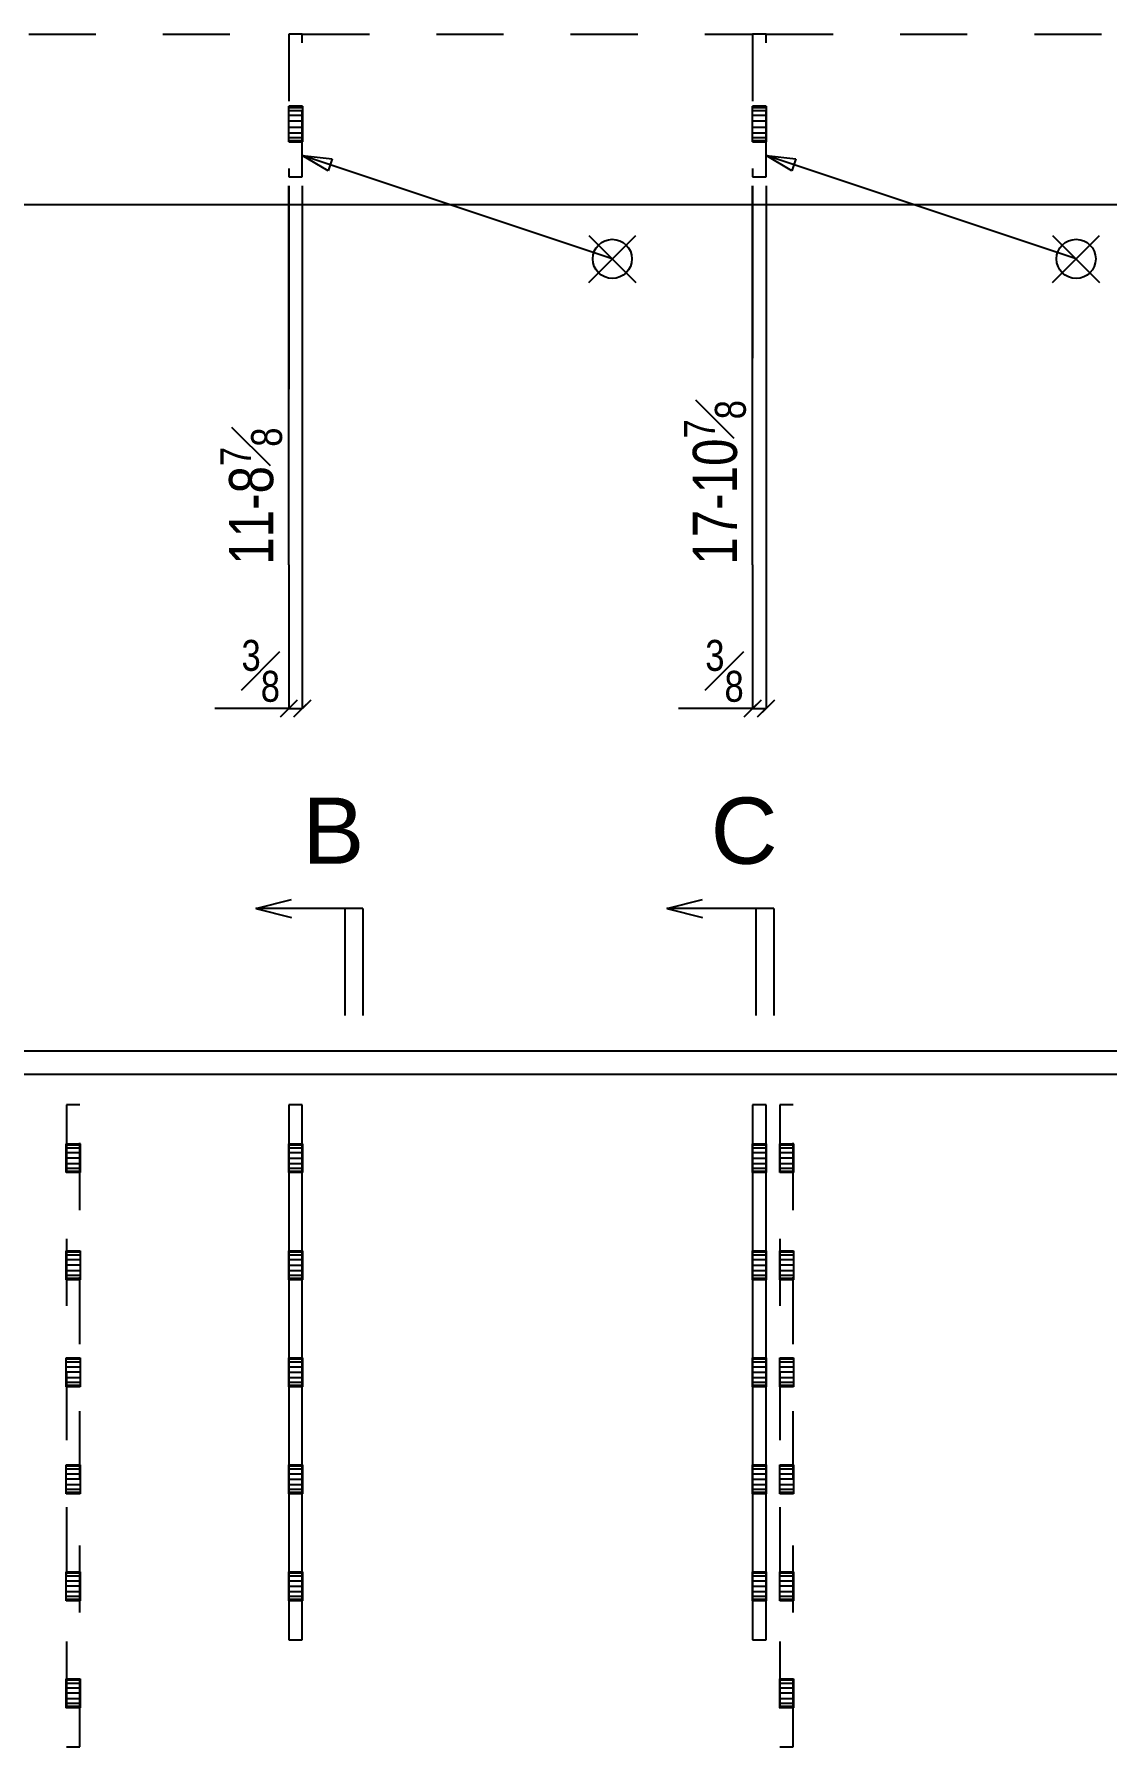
# Model space of a CAD drawing. Extents: x -19 to 172, y -89 to 62.
# Drawn here: x 63.31 to 93.38, y -22.5 to 25.51 of the extents above; entities that cross this region are included whole.
import ezdxf

# ---------------------------------------------------------------- set-up
doc = ezdxf.new("R2010")
doc.units = 0
doc.header["$LTSCALE"] = 94.041302
doc.header["$MEASUREMENT"] = 0
doc.linetypes.add('SDS2_5', pattern=[0.04, 0.02, -0.02])
for name, color, linetype in [('OUTLINE', 7, 'CONTINUOUS'), ('SYSTEM_ANNOTATION', 7, 'CONTINUOUS'), ('USER_ANNOTATION', 7, 'CONTINUOUS')]:
    doc.layers.add(name, color=color, linetype=linetype)
doc.styles.add('ARIAL', font='arial.ttf', dxfattribs={"width": 0.8, "height": 0.2})

msp = doc.modelspace()

# ---------------------------------------------------------------- linework, layer by layer
at = {"layer": 'OUTLINE', "color": 1, "linetype": 'SDS2_5'}
for p, q in [((36.825, 25.509), (70.45, 25.509)), ((70.825, 25.509), (70.45, 25.509)), ((70.45, 25.509), (70.45, 21.509)), ((70.825, 25.509), (83.45, 25.509)), ((70.825, 21.509), (70.825, 25.509)), ((83.825, 25.509), (83.45, 25.509)), ((83.45, 25.509), (83.45, 21.509)), ((83.825, 25.509), (105.5, 25.509)), ((83.825, 21.509), (83.825, 25.509)), ((70.445, 23.458), (70.445, 23.489)), ((70.445, 23.37), (70.445, 23.458)), ((70.445, 23.458), (70.45, 23.458)), ((70.445, 23.238), (70.445, 23.37)), ((70.445, 23.37), (70.45, 23.37)), ((70.445, 23.082), (70.445, 23.238)), ((70.445, 23.238), (70.45, 23.238)), ((70.445, 22.895), (70.445, 23.082)), ((70.445, 23.082), (70.45, 23.082)), ((70.825, 23.489), (70.45, 23.489)), ((70.45, 23.458), (70.825, 23.458)), ((70.45, 23.37), (70.825, 23.37)), ((70.45, 23.238), (70.825, 23.238)), ((70.45, 23.082), (70.825, 23.082)), ((70.825, 23.458), (70.83, 23.458)), ((70.825, 23.37), (70.83, 23.37)), ((70.825, 23.238), (70.83, 23.238)), ((70.825, 23.082), (70.83, 23.082)), ((70.83, 23.489), (70.83, 23.458)), ((70.83, 23.458), (70.83, 23.37)), ((70.83, 23.37), (70.83, 23.238)), ((70.83, 23.238), (70.83, 23.082)), ((70.83, 23.082), (70.83, 22.895)), ((83.445, 23.458), (83.445, 23.489)), ((83.445, 23.37), (83.445, 23.458)), ((83.445, 23.458), (83.45, 23.458)), ((83.445, 23.238), (83.445, 23.37)), ((83.445, 23.37), (83.45, 23.37)), ((83.445, 23.082), (83.445, 23.238)), ((83.445, 23.238), (83.45, 23.238)), ((83.445, 22.895), (83.445, 23.082)), ((83.445, 23.082), (83.45, 23.082)), ((83.825, 23.489), (83.45, 23.489)), ((83.45, 23.458), (83.825, 23.458)), ((83.45, 23.37), (83.825, 23.37)), ((83.45, 23.238), (83.825, 23.238)), ((83.45, 23.082), (83.825, 23.082)), ((83.825, 23.458), (83.83, 23.458)), ((83.825, 23.37), (83.83, 23.37)), ((83.825, 23.238), (83.83, 23.238)), ((83.825, 23.082), (83.83, 23.082)), ((83.83, 23.489), (83.83, 23.458)), ((83.83, 23.458), (83.83, 23.37)), ((83.83, 23.37), (83.83, 23.238)), ((83.83, 23.238), (83.83, 23.082)), ((83.83, 23.082), (83.83, 22.895)), ((70.445, 22.739), (70.445, 22.895)), ((70.45, 22.895), (70.445, 22.895)), ((70.445, 22.608), (70.445, 22.739)), ((70.45, 22.739), (70.445, 22.739)), ((70.445, 22.519), (70.445, 22.608)), ((70.45, 22.608), (70.445, 22.608)), ((70.825, 22.895), (70.45, 22.895)), ((70.825, 22.739), (70.45, 22.739)), ((70.825, 22.608), (70.45, 22.608)), ((70.83, 22.895), (70.825, 22.895)), ((70.83, 22.739), (70.825, 22.739)), ((70.83, 22.608), (70.825, 22.608)), ((70.83, 22.895), (70.83, 22.739)), ((70.83, 22.739), (70.83, 22.608)), ((70.83, 22.608), (70.83, 22.519)), ((83.445, 22.739), (83.445, 22.895)), ((83.45, 22.895), (83.445, 22.895)), ((83.445, 22.608), (83.445, 22.739)), ((83.45, 22.739), (83.445, 22.739)), ((83.445, 22.519), (83.445, 22.608)), ((83.45, 22.608), (83.445, 22.608)), ((83.825, 22.895), (83.45, 22.895)), ((83.825, 22.739), (83.45, 22.739)), ((83.825, 22.608), (83.45, 22.608)), ((83.83, 22.895), (83.825, 22.895)), ((83.83, 22.739), (83.825, 22.739)), ((83.83, 22.608), (83.825, 22.608)), ((83.83, 22.895), (83.83, 22.739)), ((83.83, 22.739), (83.83, 22.608)), ((83.83, 22.608), (83.83, 22.519)), ((70.445, 22.489), (70.445, 22.519)), ((70.45, 22.519), (70.445, 22.519)), ((70.825, 22.519), (70.45, 22.519)), ((70.45, 22.489), (70.825, 22.489)), ((70.83, 22.519), (70.825, 22.519)), ((70.83, 22.519), (70.83, 22.489)), ((83.445, 22.489), (83.445, 22.519)), ((83.45, 22.519), (83.445, 22.519)), ((83.825, 22.519), (83.45, 22.519)), ((83.45, 22.489), (83.825, 22.489)), ((83.83, 22.519), (83.825, 22.519)), ((83.83, 22.519), (83.83, 22.489)), ((70.45, 21.509), (70.825, 21.509)), ((83.45, 21.509), (83.825, 21.509)), ((64.59, -4.5), (64.215, -4.5)), ((64.215, -4.5), (64.215, -22.5)), ((64.59, -22.5), (64.59, -4.5)), ((84.59, -4.5), (84.215, -4.5)), ((84.215, -4.5), (84.215, -22.5)), ((84.59, -22.5), (84.59, -4.5)), ((64.21, -5.594), (64.215, -5.594)), ((64.21, -5.625), (64.21, -5.594)), ((64.21, -5.625), (64.215, -5.625)), ((64.21, -5.713), (64.21, -5.625)), ((64.21, -5.713), (64.215, -5.713)), ((64.21, -5.845), (64.21, -5.713)), ((64.215, -5.594), (64.59, -5.594)), ((64.215, -5.625), (64.59, -5.625)), ((64.215, -5.713), (64.59, -5.713)), ((64.59, -5.594), (64.595, -5.594)), ((64.59, -5.625), (64.595, -5.625)), ((64.59, -5.713), (64.595, -5.713)), ((64.595, -5.594), (64.595, -5.625)), ((64.595, -5.625), (64.595, -5.713)), ((64.595, -5.713), (64.595, -5.845)), ((70.445, -5.625), (70.445, -5.594)), ((70.445, -5.594), (70.45, -5.594)), ((70.445, -5.713), (70.445, -5.625)), ((70.445, -5.625), (70.45, -5.625)), ((70.445, -5.845), (70.445, -5.713)), ((70.445, -5.713), (70.45, -5.713)), ((70.45, -5.594), (70.825, -5.594)), ((70.45, -5.625), (70.825, -5.625)), ((70.45, -5.713), (70.825, -5.713)), ((70.825, -5.594), (70.83, -5.594)), ((70.825, -5.625), (70.83, -5.625)), ((70.825, -5.713), (70.83, -5.713)), ((70.83, -5.594), (70.83, -5.625)), ((70.83, -5.625), (70.83, -5.713)), ((70.83, -5.713), (70.83, -5.845)), ((83.445, -5.625), (83.445, -5.594)), ((83.445, -5.594), (83.45, -5.594)), ((83.445, -5.713), (83.445, -5.625)), ((83.445, -5.625), (83.45, -5.625)), ((83.445, -5.845), (83.445, -5.713)), ((83.445, -5.713), (83.45, -5.713)), ((83.45, -5.594), (83.825, -5.594)), ((83.45, -5.625), (83.825, -5.625)), ((83.45, -5.713), (83.825, -5.713)), ((83.825, -5.594), (83.83, -5.594)), ((83.825, -5.625), (83.83, -5.625)), ((83.825, -5.713), (83.83, -5.713)), ((83.83, -5.594), (83.83, -5.625)), ((83.83, -5.625), (83.83, -5.713)), ((83.83, -5.713), (83.83, -5.845)), ((84.21, -5.594), (84.215, -5.594)), ((84.21, -5.625), (84.21, -5.594)), ((84.21, -5.625), (84.215, -5.625)), ((84.21, -5.713), (84.21, -5.625)), ((84.21, -5.713), (84.215, -5.713)), ((84.21, -5.845), (84.21, -5.713)), ((84.215, -5.594), (84.59, -5.594)), ((84.215, -5.625), (84.59, -5.625)), ((84.215, -5.713), (84.59, -5.713)), ((84.59, -5.594), (84.595, -5.594)), ((84.59, -5.625), (84.595, -5.625)), ((84.59, -5.713), (84.595, -5.713)), ((84.595, -5.594), (84.595, -5.625)), ((84.595, -5.625), (84.595, -5.713)), ((84.595, -5.713), (84.595, -5.845)), ((64.21, -5.845), (64.215, -5.845)), ((64.21, -6), (64.21, -5.845)), ((64.215, -6), (64.21, -6)), ((64.21, -6.155), (64.21, -6)), ((64.215, -6.155), (64.21, -6.155)), ((64.21, -6.287), (64.21, -6.155)), ((64.215, -5.845), (64.59, -5.845)), ((64.59, -6), (64.215, -6)), ((64.59, -6.155), (64.215, -6.155)), ((64.59, -5.845), (64.595, -5.845)), ((64.595, -6), (64.59, -6)), ((64.595, -6.155), (64.59, -6.155)), ((64.595, -5.845), (64.595, -6)), ((64.595, -6), (64.595, -6.155)), ((64.595, -6.155), (64.595, -6.287)), ((70.445, -6), (70.445, -5.845)), ((70.445, -5.845), (70.45, -5.845)), ((70.445, -6.155), (70.445, -6)), ((70.445, -6), (70.45, -6)), ((70.445, -6.287), (70.445, -6.155)), ((70.45, -6.155), (70.445, -6.155)), ((70.45, -5.845), (70.825, -5.845)), ((70.45, -6), (70.825, -6)), ((70.825, -6.155), (70.45, -6.155)), ((70.825, -5.845), (70.83, -5.845)), ((70.825, -6), (70.83, -6)), ((70.83, -6.155), (70.825, -6.155)), ((70.83, -5.845), (70.83, -6)), ((70.83, -6), (70.83, -6.155)), ((70.83, -6.155), (70.83, -6.287)), ((83.445, -6), (83.445, -5.845)), ((83.445, -5.845), (83.45, -5.845)), ((83.445, -6.155), (83.445, -6)), ((83.445, -6), (83.45, -6)), ((83.445, -6.287), (83.445, -6.155)), ((83.45, -6.155), (83.445, -6.155)), ((83.45, -5.845), (83.825, -5.845)), ((83.45, -6), (83.825, -6)), ((83.825, -6.155), (83.45, -6.155)), ((83.825, -5.845), (83.83, -5.845)), ((83.825, -6), (83.83, -6)), ((83.83, -6.155), (83.825, -6.155)), ((83.83, -5.845), (83.83, -6)), ((83.83, -6), (83.83, -6.155)), ((83.83, -6.155), (83.83, -6.287)), ((84.21, -5.845), (84.215, -5.845)), ((84.21, -6), (84.21, -5.845)), ((84.215, -6), (84.21, -6)), ((84.21, -6.155), (84.21, -6)), ((84.215, -6.155), (84.21, -6.155)), ((84.21, -6.287), (84.21, -6.155)), ((84.215, -5.845), (84.59, -5.845)), ((84.59, -6), (84.215, -6)), ((84.59, -6.155), (84.215, -6.155)), ((84.59, -5.845), (84.595, -5.845)), ((84.595, -6), (84.59, -6)), ((84.595, -6.155), (84.59, -6.155)), ((84.595, -5.845), (84.595, -6)), ((84.595, -6), (84.595, -6.155)), ((84.595, -6.155), (84.595, -6.287)), ((64.215, -6.287), (64.21, -6.287)), ((64.21, -6.375), (64.21, -6.287)), ((64.215, -6.375), (64.21, -6.375)), ((64.21, -6.406), (64.21, -6.375)), ((64.215, -6.406), (64.21, -6.406)), ((64.59, -6.287), (64.215, -6.287)), ((64.59, -6.375), (64.215, -6.375)), ((64.59, -6.406), (64.215, -6.406)), ((64.595, -6.287), (64.59, -6.287)), ((64.595, -6.375), (64.59, -6.375)), ((64.595, -6.406), (64.59, -6.406)), ((64.595, -6.287), (64.595, -6.375)), ((64.595, -6.375), (64.595, -6.406)), ((70.445, -6.375), (70.445, -6.287)), ((70.45, -6.287), (70.445, -6.287)), ((70.445, -6.406), (70.445, -6.375)), ((70.45, -6.375), (70.445, -6.375)), ((70.45, -6.406), (70.445, -6.406)), ((70.825, -6.287), (70.45, -6.287)), ((70.825, -6.375), (70.45, -6.375)), ((70.825, -6.406), (70.45, -6.406)), ((70.83, -6.287), (70.825, -6.287)), ((70.83, -6.375), (70.825, -6.375)), ((70.83, -6.406), (70.825, -6.406)), ((70.83, -6.287), (70.83, -6.375)), ((70.83, -6.375), (70.83, -6.406)), ((83.445, -6.375), (83.445, -6.287)), ((83.45, -6.287), (83.445, -6.287)), ((83.445, -6.406), (83.445, -6.375)), ((83.45, -6.375), (83.445, -6.375)), ((83.45, -6.406), (83.445, -6.406)), ((83.825, -6.287), (83.45, -6.287)), ((83.825, -6.375), (83.45, -6.375)), ((83.825, -6.406), (83.45, -6.406)), ((83.83, -6.287), (83.825, -6.287)), ((83.83, -6.375), (83.825, -6.375)), ((83.83, -6.406), (83.825, -6.406)), ((83.83, -6.287), (83.83, -6.375)), ((83.83, -6.375), (83.83, -6.406)), ((84.215, -6.287), (84.21, -6.287)), ((84.21, -6.375), (84.21, -6.287)), ((84.215, -6.375), (84.21, -6.375)), ((84.21, -6.406), (84.21, -6.375)), ((84.215, -6.406), (84.21, -6.406)), ((84.59, -6.287), (84.215, -6.287)), ((84.59, -6.375), (84.215, -6.375)), ((84.59, -6.406), (84.215, -6.406)), ((84.595, -6.287), (84.59, -6.287)), ((84.595, -6.375), (84.59, -6.375)), ((84.595, -6.406), (84.59, -6.406)), ((84.595, -6.287), (84.595, -6.375)), ((84.595, -6.375), (84.595, -6.406)), ((64.21, -8.594), (64.215, -8.594)), ((64.21, -8.625), (64.21, -8.594)), ((64.21, -8.625), (64.215, -8.625)), ((64.21, -8.713), (64.21, -8.625)), ((64.215, -8.594), (64.59, -8.594)), ((64.215, -8.625), (64.59, -8.625)), ((64.59, -8.594), (64.595, -8.594)), ((64.59, -8.625), (64.595, -8.625)), ((64.595, -8.594), (64.595, -8.625)), ((64.595, -8.625), (64.595, -8.713)), ((70.445, -8.625), (70.445, -8.594)), ((70.445, -8.594), (70.45, -8.594)), ((70.445, -8.713), (70.445, -8.625)), ((70.445, -8.625), (70.45, -8.625)), ((70.45, -8.594), (70.825, -8.594)), ((70.45, -8.625), (70.825, -8.625)), ((70.825, -8.594), (70.83, -8.594)), ((70.825, -8.625), (70.83, -8.625)), ((70.83, -8.594), (70.83, -8.625)), ((70.83, -8.625), (70.83, -8.713)), ((83.445, -8.625), (83.445, -8.594)), ((83.445, -8.594), (83.45, -8.594)), ((83.445, -8.713), (83.445, -8.625)), ((83.445, -8.625), (83.45, -8.625)), ((83.45, -8.594), (83.825, -8.594)), ((83.45, -8.625), (83.825, -8.625)), ((83.825, -8.594), (83.83, -8.594)), ((83.825, -8.625), (83.83, -8.625)), ((83.83, -8.594), (83.83, -8.625)), ((83.83, -8.625), (83.83, -8.713)), ((84.21, -8.594), (84.215, -8.594)), ((84.21, -8.625), (84.21, -8.594)), ((84.21, -8.625), (84.215, -8.625)), ((84.21, -8.713), (84.21, -8.625)), ((84.215, -8.594), (84.59, -8.594)), ((84.215, -8.625), (84.59, -8.625)), ((84.59, -8.594), (84.595, -8.594)), ((84.59, -8.625), (84.595, -8.625)), ((84.595, -8.594), (84.595, -8.625)), ((84.595, -8.625), (84.595, -8.713)), ((64.21, -8.713), (64.215, -8.713)), ((64.21, -8.845), (64.21, -8.713)), ((64.21, -8.845), (64.215, -8.845)), ((64.21, -9), (64.21, -8.845)), ((64.215, -9), (64.21, -9)), ((64.21, -9.155), (64.21, -9)), ((64.215, -8.713), (64.59, -8.713)), ((64.215, -8.845), (64.59, -8.845)), ((64.59, -9), (64.215, -9)), ((64.59, -8.713), (64.595, -8.713)), ((64.59, -8.845), (64.595, -8.845)), ((64.595, -9), (64.59, -9)), ((64.595, -8.713), (64.595, -8.845)), ((64.595, -8.845), (64.595, -9)), ((64.595, -9), (64.595, -9.155)), ((70.445, -8.845), (70.445, -8.713)), ((70.445, -8.713), (70.45, -8.713)), ((70.445, -9), (70.445, -8.845)), ((70.445, -8.845), (70.45, -8.845)), ((70.445, -9.155), (70.445, -9)), ((70.445, -9), (70.45, -9)), ((70.45, -8.713), (70.825, -8.713)), ((70.45, -8.845), (70.825, -8.845)), ((70.45, -9), (70.825, -9)), ((70.825, -8.713), (70.83, -8.713)), ((70.825, -8.845), (70.83, -8.845)), ((70.825, -9), (70.83, -9)), ((70.83, -8.713), (70.83, -8.845)), ((70.83, -8.845), (70.83, -9)), ((70.83, -9), (70.83, -9.155)), ((83.445, -8.845), (83.445, -8.713)), ((83.445, -8.713), (83.45, -8.713)), ((83.445, -9), (83.445, -8.845)), ((83.445, -8.845), (83.45, -8.845)), ((83.445, -9.155), (83.445, -9)), ((83.445, -9), (83.45, -9)), ((83.45, -8.713), (83.825, -8.713)), ((83.45, -8.845), (83.825, -8.845)), ((83.45, -9), (83.825, -9)), ((83.825, -8.713), (83.83, -8.713)), ((83.825, -8.845), (83.83, -8.845)), ((83.825, -9), (83.83, -9)), ((83.83, -8.713), (83.83, -8.845)), ((83.83, -8.845), (83.83, -9)), ((83.83, -9), (83.83, -9.155)), ((84.21, -8.713), (84.215, -8.713)), ((84.21, -8.845), (84.21, -8.713)), ((84.21, -8.845), (84.215, -8.845)), ((84.21, -9), (84.21, -8.845)), ((84.215, -9), (84.21, -9)), ((84.21, -9.155), (84.21, -9)), ((84.215, -8.713), (84.59, -8.713)), ((84.215, -8.845), (84.59, -8.845)), ((84.59, -9), (84.215, -9)), ((84.59, -8.713), (84.595, -8.713)), ((84.59, -8.845), (84.595, -8.845)), ((84.595, -9), (84.59, -9)), ((84.595, -8.713), (84.595, -8.845)), ((84.595, -8.845), (84.595, -9)), ((84.595, -9), (84.595, -9.155)), ((64.215, -9.155), (64.21, -9.155)), ((64.21, -9.287), (64.21, -9.155)), ((64.215, -9.287), (64.21, -9.287)), ((64.21, -9.375), (64.21, -9.287)), ((64.215, -9.375), (64.21, -9.375)), ((64.21, -9.406), (64.21, -9.375)), ((64.215, -9.406), (64.21, -9.406)), ((64.59, -9.155), (64.215, -9.155)), ((64.59, -9.287), (64.215, -9.287)), ((64.59, -9.375), (64.215, -9.375)), ((64.59, -9.406), (64.215, -9.406)), ((64.595, -9.155), (64.59, -9.155)), ((64.595, -9.287), (64.59, -9.287)), ((64.595, -9.375), (64.59, -9.375)), ((64.595, -9.406), (64.59, -9.406)), ((64.595, -9.155), (64.595, -9.287)), ((64.595, -9.287), (64.595, -9.375)), ((64.595, -9.375), (64.595, -9.406)), ((70.445, -9.287), (70.445, -9.155)), ((70.45, -9.155), (70.445, -9.155)), ((70.445, -9.375), (70.445, -9.287)), ((70.45, -9.287), (70.445, -9.287)), ((70.445, -9.406), (70.445, -9.375)), ((70.45, -9.375), (70.445, -9.375)), ((70.45, -9.406), (70.445, -9.406)), ((70.825, -9.155), (70.45, -9.155)), ((70.825, -9.287), (70.45, -9.287)), ((70.825, -9.375), (70.45, -9.375)), ((70.825, -9.406), (70.45, -9.406)), ((70.83, -9.155), (70.825, -9.155)), ((70.83, -9.287), (70.825, -9.287)), ((70.83, -9.375), (70.825, -9.375)), ((70.83, -9.406), (70.825, -9.406)), ((70.83, -9.155), (70.83, -9.287)), ((70.83, -9.287), (70.83, -9.375)), ((70.83, -9.375), (70.83, -9.406)), ((83.445, -9.287), (83.445, -9.155)), ((83.45, -9.155), (83.445, -9.155)), ((83.445, -9.375), (83.445, -9.287)), ((83.45, -9.287), (83.445, -9.287)), ((83.445, -9.406), (83.445, -9.375)), ((83.45, -9.375), (83.445, -9.375)), ((83.45, -9.406), (83.445, -9.406)), ((83.825, -9.155), (83.45, -9.155)), ((83.825, -9.287), (83.45, -9.287)), ((83.825, -9.375), (83.45, -9.375)), ((83.825, -9.406), (83.45, -9.406)), ((83.83, -9.155), (83.825, -9.155)), ((83.83, -9.287), (83.825, -9.287)), ((83.83, -9.375), (83.825, -9.375)), ((83.83, -9.406), (83.825, -9.406)), ((83.83, -9.155), (83.83, -9.287)), ((83.83, -9.287), (83.83, -9.375)), ((83.83, -9.375), (83.83, -9.406)), ((84.215, -9.155), (84.21, -9.155)), ((84.21, -9.287), (84.21, -9.155)), ((84.215, -9.287), (84.21, -9.287)), ((84.21, -9.375), (84.21, -9.287)), ((84.215, -9.375), (84.21, -9.375)), ((84.21, -9.406), (84.21, -9.375)), ((84.215, -9.406), (84.21, -9.406)), ((84.59, -9.155), (84.215, -9.155)), ((84.59, -9.287), (84.215, -9.287)), ((84.59, -9.375), (84.215, -9.375)), ((84.59, -9.406), (84.215, -9.406)), ((84.595, -9.155), (84.59, -9.155)), ((84.595, -9.287), (84.59, -9.287)), ((84.595, -9.375), (84.59, -9.375)), ((84.595, -9.406), (84.59, -9.406)), ((84.595, -9.155), (84.595, -9.287)), ((84.595, -9.287), (84.595, -9.375)), ((84.595, -9.375), (84.595, -9.406)), ((64.21, -11.594), (64.215, -11.594)), ((64.21, -11.625), (64.21, -11.594)), ((64.21, -11.625), (64.215, -11.625)), ((64.21, -11.713), (64.21, -11.625)), ((64.21, -11.713), (64.215, -11.713)), ((64.21, -11.845), (64.21, -11.713)), ((64.21, -11.845), (64.215, -11.845)), ((64.21, -12), (64.21, -11.845)), ((64.215, -12), (64.21, -12)), ((64.21, -12.155), (64.21, -12)), ((64.215, -11.594), (64.59, -11.594)), ((64.215, -11.625), (64.59, -11.625)), ((64.215, -11.713), (64.59, -11.713)), ((64.215, -11.845), (64.59, -11.845)), ((64.59, -12), (64.215, -12)), ((64.59, -11.594), (64.595, -11.594)), ((64.59, -11.625), (64.595, -11.625)), ((64.59, -11.713), (64.595, -11.713)), ((64.59, -11.845), (64.595, -11.845)), ((64.595, -12), (64.59, -12)), ((64.595, -11.594), (64.595, -11.625)), ((64.595, -11.625), (64.595, -11.713)), ((64.595, -11.713), (64.595, -11.845)), ((64.595, -11.845), (64.595, -12)), ((64.595, -12), (64.595, -12.155)), ((70.445, -11.625), (70.445, -11.594)), ((70.445, -11.594), (70.45, -11.594)), ((70.445, -11.713), (70.445, -11.625)), ((70.445, -11.625), (70.45, -11.625)), ((70.445, -11.845), (70.445, -11.713)), ((70.445, -11.713), (70.45, -11.713)), ((70.445, -12), (70.445, -11.845)), ((70.445, -11.845), (70.45, -11.845)), ((70.445, -12.155), (70.445, -12)), ((70.445, -12), (70.45, -12)), ((70.45, -11.594), (70.825, -11.594)), ((70.45, -11.625), (70.825, -11.625)), ((70.45, -11.713), (70.825, -11.713)), ((70.45, -11.845), (70.825, -11.845)), ((70.45, -12), (70.825, -12)), ((70.825, -11.594), (70.83, -11.594)), ((70.825, -11.625), (70.83, -11.625)), ((70.825, -11.713), (70.83, -11.713)), ((70.825, -11.845), (70.83, -11.845)), ((70.825, -12), (70.83, -12)), ((70.83, -11.594), (70.83, -11.625)), ((70.83, -11.625), (70.83, -11.713)), ((70.83, -11.713), (70.83, -11.845)), ((70.83, -11.845), (70.83, -12)), ((70.83, -12), (70.83, -12.155)), ((83.445, -11.625), (83.445, -11.594)), ((83.445, -11.594), (83.45, -11.594)), ((83.445, -11.713), (83.445, -11.625)), ((83.445, -11.625), (83.45, -11.625)), ((83.445, -11.845), (83.445, -11.713)), ((83.445, -11.713), (83.45, -11.713)), ((83.445, -12), (83.445, -11.845)), ((83.445, -11.845), (83.45, -11.845)), ((83.445, -12.155), (83.445, -12)), ((83.445, -12), (83.45, -12)), ((83.45, -11.594), (83.825, -11.594)), ((83.45, -11.625), (83.825, -11.625)), ((83.45, -11.713), (83.825, -11.713)), ((83.45, -11.845), (83.825, -11.845)), ((83.45, -12), (83.825, -12)), ((83.825, -11.594), (83.83, -11.594)), ((83.825, -11.625), (83.83, -11.625)), ((83.825, -11.713), (83.83, -11.713)), ((83.825, -11.845), (83.83, -11.845)), ((83.825, -12), (83.83, -12)), ((83.83, -11.594), (83.83, -11.625)), ((83.83, -11.625), (83.83, -11.713)), ((83.83, -11.713), (83.83, -11.845)), ((83.83, -11.845), (83.83, -12)), ((83.83, -12), (83.83, -12.155)), ((84.21, -11.594), (84.215, -11.594)), ((84.21, -11.625), (84.21, -11.594)), ((84.21, -11.625), (84.215, -11.625)), ((84.21, -11.713), (84.21, -11.625)), ((84.21, -11.713), (84.215, -11.713)), ((84.21, -11.845), (84.21, -11.713)), ((84.21, -11.845), (84.215, -11.845)), ((84.21, -12), (84.21, -11.845)), ((84.215, -12), (84.21, -12)), ((84.21, -12.155), (84.21, -12)), ((84.215, -11.594), (84.59, -11.594)), ((84.215, -11.625), (84.59, -11.625)), ((84.215, -11.713), (84.59, -11.713)), ((84.215, -11.845), (84.59, -11.845)), ((84.59, -12), (84.215, -12)), ((84.59, -11.594), (84.595, -11.594)), ((84.59, -11.625), (84.595, -11.625)), ((84.59, -11.713), (84.595, -11.713)), ((84.59, -11.845), (84.595, -11.845)), ((84.595, -12), (84.59, -12)), ((84.595, -11.594), (84.595, -11.625)), ((84.595, -11.625), (84.595, -11.713)), ((84.595, -11.713), (84.595, -11.845)), ((84.595, -11.845), (84.595, -12)), ((84.595, -12), (84.595, -12.155)), ((64.215, -12.155), (64.21, -12.155)), ((64.21, -12.287), (64.21, -12.155)), ((64.215, -12.287), (64.21, -12.287)), ((64.21, -12.375), (64.21, -12.287)), ((64.215, -12.375), (64.21, -12.375)), ((64.21, -12.406), (64.21, -12.375)), ((64.215, -12.406), (64.21, -12.406)), ((64.59, -12.155), (64.215, -12.155)), ((64.59, -12.287), (64.215, -12.287)), ((64.59, -12.375), (64.215, -12.375)), ((64.59, -12.406), (64.215, -12.406)), ((64.595, -12.155), (64.59, -12.155)), ((64.595, -12.287), (64.59, -12.287)), ((64.595, -12.375), (64.59, -12.375)), ((64.595, -12.406), (64.59, -12.406)), ((64.595, -12.155), (64.595, -12.287)), ((64.595, -12.287), (64.595, -12.375)), ((64.595, -12.375), (64.595, -12.406)), ((70.445, -12.287), (70.445, -12.155)), ((70.45, -12.155), (70.445, -12.155)), ((70.445, -12.375), (70.445, -12.287)), ((70.45, -12.287), (70.445, -12.287)), ((70.445, -12.406), (70.445, -12.375)), ((70.45, -12.375), (70.445, -12.375)), ((70.45, -12.406), (70.445, -12.406)), ((70.825, -12.155), (70.45, -12.155)), ((70.825, -12.287), (70.45, -12.287)), ((70.825, -12.375), (70.45, -12.375)), ((70.825, -12.406), (70.45, -12.406)), ((70.83, -12.155), (70.825, -12.155)), ((70.83, -12.287), (70.825, -12.287)), ((70.83, -12.375), (70.825, -12.375)), ((70.83, -12.406), (70.825, -12.406)), ((70.83, -12.155), (70.83, -12.287)), ((70.83, -12.287), (70.83, -12.375)), ((70.83, -12.375), (70.83, -12.406)), ((83.445, -12.287), (83.445, -12.155)), ((83.45, -12.155), (83.445, -12.155)), ((83.445, -12.375), (83.445, -12.287)), ((83.45, -12.287), (83.445, -12.287)), ((83.445, -12.406), (83.445, -12.375)), ((83.45, -12.375), (83.445, -12.375)), ((83.45, -12.406), (83.445, -12.406)), ((83.825, -12.155), (83.45, -12.155)), ((83.825, -12.287), (83.45, -12.287)), ((83.825, -12.375), (83.45, -12.375)), ((83.825, -12.406), (83.45, -12.406)), ((83.83, -12.155), (83.825, -12.155)), ((83.83, -12.287), (83.825, -12.287)), ((83.83, -12.375), (83.825, -12.375)), ((83.83, -12.406), (83.825, -12.406)), ((83.83, -12.155), (83.83, -12.287)), ((83.83, -12.287), (83.83, -12.375)), ((83.83, -12.375), (83.83, -12.406)), ((84.215, -12.155), (84.21, -12.155)), ((84.21, -12.287), (84.21, -12.155)), ((84.215, -12.287), (84.21, -12.287)), ((84.21, -12.375), (84.21, -12.287)), ((84.215, -12.375), (84.21, -12.375)), ((84.21, -12.406), (84.21, -12.375)), ((84.215, -12.406), (84.21, -12.406)), ((84.59, -12.155), (84.215, -12.155)), ((84.59, -12.287), (84.215, -12.287)), ((84.59, -12.375), (84.215, -12.375)), ((84.59, -12.406), (84.215, -12.406)), ((84.595, -12.155), (84.59, -12.155)), ((84.595, -12.287), (84.59, -12.287)), ((84.595, -12.375), (84.59, -12.375)), ((84.595, -12.406), (84.59, -12.406)), ((84.595, -12.155), (84.595, -12.287)), ((84.595, -12.287), (84.595, -12.375)), ((84.595, -12.375), (84.595, -12.406)), ((64.21, -14.594), (64.215, -14.594)), ((64.21, -14.625), (64.21, -14.594)), ((64.21, -14.625), (64.215, -14.625)), ((64.21, -14.713), (64.21, -14.625)), ((64.21, -14.713), (64.215, -14.713)), ((64.21, -14.845), (64.21, -14.713)), ((64.21, -14.845), (64.215, -14.845)), ((64.21, -15), (64.21, -14.845)), ((64.215, -14.594), (64.59, -14.594)), ((64.215, -14.625), (64.59, -14.625)), ((64.215, -14.713), (64.59, -14.713)), ((64.215, -14.845), (64.59, -14.845)), ((64.59, -14.594), (64.595, -14.594)), ((64.59, -14.625), (64.595, -14.625)), ((64.59, -14.713), (64.595, -14.713)), ((64.59, -14.845), (64.595, -14.845)), ((64.595, -14.594), (64.595, -14.625)), ((64.595, -14.625), (64.595, -14.713)), ((64.595, -14.713), (64.595, -14.845)), ((64.595, -14.845), (64.595, -15)), ((70.445, -14.625), (70.445, -14.594)), ((70.445, -14.594), (70.45, -14.594)), ((70.445, -14.713), (70.445, -14.625)), ((70.445, -14.625), (70.45, -14.625)), ((70.445, -14.845), (70.445, -14.713)), ((70.445, -14.713), (70.45, -14.713)), ((70.445, -15), (70.445, -14.845)), ((70.445, -14.845), (70.45, -14.845)), ((70.45, -14.594), (70.825, -14.594)), ((70.45, -14.625), (70.825, -14.625)), ((70.45, -14.713), (70.825, -14.713)), ((70.45, -14.845), (70.825, -14.845)), ((70.825, -14.594), (70.83, -14.594)), ((70.825, -14.625), (70.83, -14.625)), ((70.825, -14.713), (70.83, -14.713)), ((70.825, -14.845), (70.83, -14.845)), ((70.83, -14.594), (70.83, -14.625)), ((70.83, -14.625), (70.83, -14.713)), ((70.83, -14.713), (70.83, -14.845)), ((70.83, -14.845), (70.83, -15)), ((83.445, -14.625), (83.445, -14.594)), ((83.445, -14.594), (83.45, -14.594)), ((83.445, -14.713), (83.445, -14.625)), ((83.445, -14.625), (83.45, -14.625)), ((83.445, -14.845), (83.445, -14.713)), ((83.445, -14.713), (83.45, -14.713)), ((83.445, -15), (83.445, -14.845)), ((83.445, -14.845), (83.45, -14.845)), ((83.45, -14.594), (83.825, -14.594)), ((83.45, -14.625), (83.825, -14.625)), ((83.45, -14.713), (83.825, -14.713)), ((83.45, -14.845), (83.825, -14.845)), ((83.825, -14.594), (83.83, -14.594)), ((83.825, -14.625), (83.83, -14.625)), ((83.825, -14.713), (83.83, -14.713)), ((83.825, -14.845), (83.83, -14.845)), ((83.83, -14.594), (83.83, -14.625)), ((83.83, -14.625), (83.83, -14.713)), ((83.83, -14.713), (83.83, -14.845)), ((83.83, -14.845), (83.83, -15)), ((84.21, -14.594), (84.215, -14.594)), ((84.21, -14.625), (84.21, -14.594)), ((84.21, -14.625), (84.215, -14.625)), ((84.21, -14.713), (84.21, -14.625)), ((84.21, -14.713), (84.215, -14.713)), ((84.21, -14.845), (84.21, -14.713)), ((84.21, -14.845), (84.215, -14.845)), ((84.21, -15), (84.21, -14.845)), ((84.215, -14.594), (84.59, -14.594)), ((84.215, -14.625), (84.59, -14.625)), ((84.215, -14.713), (84.59, -14.713)), ((84.215, -14.845), (84.59, -14.845)), ((84.59, -14.594), (84.595, -14.594)), ((84.59, -14.625), (84.595, -14.625)), ((84.59, -14.713), (84.595, -14.713)), ((84.59, -14.845), (84.595, -14.845)), ((84.595, -14.594), (84.595, -14.625)), ((84.595, -14.625), (84.595, -14.713)), ((84.595, -14.713), (84.595, -14.845)), ((84.595, -14.845), (84.595, -15)), ((64.215, -15), (64.21, -15)), ((64.21, -15.155), (64.21, -15)), ((64.215, -15.155), (64.21, -15.155)), ((64.21, -15.287), (64.21, -15.155)), ((64.215, -15.287), (64.21, -15.287)), ((64.21, -15.375), (64.21, -15.287)), ((64.59, -15), (64.215, -15)), ((64.59, -15.155), (64.215, -15.155)), ((64.59, -15.287), (64.215, -15.287)), ((64.595, -15), (64.59, -15)), ((64.595, -15.155), (64.59, -15.155)), ((64.595, -15.287), (64.59, -15.287)), ((64.595, -15), (64.595, -15.155)), ((64.595, -15.155), (64.595, -15.287)), ((64.595, -15.287), (64.595, -15.375)), ((70.445, -15.155), (70.445, -15)), ((70.445, -15), (70.45, -15)), ((70.445, -15.287), (70.445, -15.155)), ((70.45, -15.155), (70.445, -15.155)), ((70.445, -15.375), (70.445, -15.287)), ((70.45, -15.287), (70.445, -15.287)), ((70.45, -15), (70.825, -15)), ((70.825, -15.155), (70.45, -15.155)), ((70.825, -15.287), (70.45, -15.287)), ((70.825, -15), (70.83, -15)), ((70.83, -15.155), (70.825, -15.155)), ((70.83, -15.287), (70.825, -15.287)), ((70.83, -15), (70.83, -15.155)), ((70.83, -15.155), (70.83, -15.287)), ((70.83, -15.287), (70.83, -15.375)), ((83.445, -15.155), (83.445, -15)), ((83.445, -15), (83.45, -15)), ((83.445, -15.287), (83.445, -15.155)), ((83.45, -15.155), (83.445, -15.155)), ((83.445, -15.375), (83.445, -15.287)), ((83.45, -15.287), (83.445, -15.287)), ((83.45, -15), (83.825, -15)), ((83.825, -15.155), (83.45, -15.155)), ((83.825, -15.287), (83.45, -15.287)), ((83.825, -15), (83.83, -15)), ((83.83, -15.155), (83.825, -15.155)), ((83.83, -15.287), (83.825, -15.287)), ((83.83, -15), (83.83, -15.155)), ((83.83, -15.155), (83.83, -15.287)), ((83.83, -15.287), (83.83, -15.375)), ((84.215, -15), (84.21, -15)), ((84.21, -15.155), (84.21, -15)), ((84.215, -15.155), (84.21, -15.155)), ((84.21, -15.287), (84.21, -15.155)), ((84.215, -15.287), (84.21, -15.287)), ((84.21, -15.375), (84.21, -15.287)), ((84.59, -15), (84.215, -15)), ((84.59, -15.155), (84.215, -15.155)), ((84.59, -15.287), (84.215, -15.287)), ((84.595, -15), (84.59, -15)), ((84.595, -15.155), (84.59, -15.155)), ((84.595, -15.287), (84.59, -15.287)), ((84.595, -15), (84.595, -15.155)), ((84.595, -15.155), (84.595, -15.287)), ((84.595, -15.287), (84.595, -15.375)), ((64.215, -15.375), (64.21, -15.375)), ((64.21, -15.406), (64.21, -15.375)), ((64.215, -15.406), (64.21, -15.406)), ((64.59, -15.375), (64.215, -15.375)), ((64.59, -15.406), (64.215, -15.406)), ((64.595, -15.375), (64.59, -15.375)), ((64.595, -15.406), (64.59, -15.406)), ((64.595, -15.375), (64.595, -15.406)), ((70.445, -15.406), (70.445, -15.375)), ((70.45, -15.375), (70.445, -15.375)), ((70.45, -15.406), (70.445, -15.406)), ((70.825, -15.375), (70.45, -15.375)), ((70.825, -15.406), (70.45, -15.406)), ((70.83, -15.375), (70.825, -15.375)), ((70.83, -15.406), (70.825, -15.406)), ((70.83, -15.375), (70.83, -15.406)), ((83.445, -15.406), (83.445, -15.375)), ((83.45, -15.375), (83.445, -15.375)), ((83.45, -15.406), (83.445, -15.406)), ((83.825, -15.375), (83.45, -15.375)), ((83.825, -15.406), (83.45, -15.406)), ((83.83, -15.375), (83.825, -15.375)), ((83.83, -15.406), (83.825, -15.406)), ((83.83, -15.375), (83.83, -15.406)), ((84.215, -15.375), (84.21, -15.375)), ((84.21, -15.406), (84.21, -15.375)), ((84.215, -15.406), (84.21, -15.406)), ((84.59, -15.375), (84.215, -15.375)), ((84.59, -15.406), (84.215, -15.406)), ((84.595, -15.375), (84.59, -15.375)), ((84.595, -15.406), (84.59, -15.406)), ((84.595, -15.375), (84.595, -15.406)), ((64.21, -17.594), (64.215, -17.594)), ((64.21, -17.625), (64.21, -17.594)), ((64.21, -17.625), (64.215, -17.625)), ((64.21, -17.713), (64.21, -17.625)), ((64.21, -17.713), (64.215, -17.713)), ((64.21, -17.845), (64.21, -17.713)), ((64.215, -17.594), (64.59, -17.594)), ((64.215, -17.625), (64.59, -17.625)), ((64.215, -17.713), (64.59, -17.713)), ((64.59, -17.594), (64.595, -17.594)), ((64.59, -17.625), (64.595, -17.625)), ((64.59, -17.713), (64.595, -17.713)), ((64.595, -17.594), (64.595, -17.625)), ((64.595, -17.625), (64.595, -17.713)), ((64.595, -17.713), (64.595, -17.845)), ((70.445, -17.625), (70.445, -17.594)), ((70.445, -17.594), (70.45, -17.594)), ((70.445, -17.713), (70.445, -17.625)), ((70.445, -17.625), (70.45, -17.625)), ((70.445, -17.845), (70.445, -17.713)), ((70.445, -17.713), (70.45, -17.713)), ((70.45, -17.594), (70.825, -17.594)), ((70.45, -17.625), (70.825, -17.625)), ((70.45, -17.713), (70.825, -17.713)), ((70.825, -17.594), (70.83, -17.594)), ((70.825, -17.625), (70.83, -17.625)), ((70.825, -17.713), (70.83, -17.713)), ((70.83, -17.594), (70.83, -17.625)), ((70.83, -17.625), (70.83, -17.713)), ((70.83, -17.713), (70.83, -17.845)), ((83.445, -17.625), (83.445, -17.594)), ((83.445, -17.594), (83.45, -17.594)), ((83.445, -17.713), (83.445, -17.625)), ((83.445, -17.625), (83.45, -17.625)), ((83.445, -17.845), (83.445, -17.713)), ((83.445, -17.713), (83.45, -17.713)), ((83.45, -17.594), (83.825, -17.594)), ((83.45, -17.625), (83.825, -17.625)), ((83.45, -17.713), (83.825, -17.713)), ((83.825, -17.594), (83.83, -17.594)), ((83.825, -17.625), (83.83, -17.625)), ((83.825, -17.713), (83.83, -17.713)), ((83.83, -17.594), (83.83, -17.625)), ((83.83, -17.625), (83.83, -17.713)), ((83.83, -17.713), (83.83, -17.845)), ((84.21, -17.594), (84.215, -17.594)), ((84.21, -17.625), (84.21, -17.594)), ((84.21, -17.625), (84.215, -17.625)), ((84.21, -17.713), (84.21, -17.625)), ((84.21, -17.713), (84.215, -17.713)), ((84.21, -17.845), (84.21, -17.713)), ((84.215, -17.594), (84.59, -17.594)), ((84.215, -17.625), (84.59, -17.625)), ((84.215, -17.713), (84.59, -17.713)), ((84.59, -17.594), (84.595, -17.594)), ((84.59, -17.625), (84.595, -17.625)), ((84.59, -17.713), (84.595, -17.713)), ((84.595, -17.594), (84.595, -17.625)), ((84.595, -17.625), (84.595, -17.713)), ((84.595, -17.713), (84.595, -17.845)), ((64.21, -17.845), (64.215, -17.845)), ((64.21, -18), (64.21, -17.845)), ((64.215, -18), (64.21, -18)), ((64.21, -18.155), (64.21, -18)), ((64.215, -18.155), (64.21, -18.155)), ((64.21, -18.287), (64.21, -18.155)), ((64.215, -17.845), (64.59, -17.845)), ((64.59, -18), (64.215, -18)), ((64.59, -18.155), (64.215, -18.155)), ((64.59, -17.845), (64.595, -17.845)), ((64.595, -18), (64.59, -18)), ((64.595, -18.155), (64.59, -18.155)), ((64.595, -17.845), (64.595, -18)), ((64.595, -18), (64.595, -18.155)), ((64.595, -18.155), (64.595, -18.287)), ((70.445, -18), (70.445, -17.845)), ((70.445, -17.845), (70.45, -17.845)), ((70.445, -18.155), (70.445, -18)), ((70.445, -18), (70.45, -18)), ((70.445, -18.287), (70.445, -18.155)), ((70.45, -18.155), (70.445, -18.155)), ((70.45, -17.845), (70.825, -17.845)), ((70.45, -18), (70.825, -18)), ((70.825, -18.155), (70.45, -18.155)), ((70.825, -17.845), (70.83, -17.845)), ((70.825, -18), (70.83, -18)), ((70.83, -18.155), (70.825, -18.155)), ((70.83, -17.845), (70.83, -18)), ((70.83, -18), (70.83, -18.155)), ((70.83, -18.155), (70.83, -18.287)), ((83.445, -18), (83.445, -17.845)), ((83.445, -17.845), (83.45, -17.845)), ((83.445, -18.155), (83.445, -18)), ((83.445, -18), (83.45, -18)), ((83.445, -18.287), (83.445, -18.155)), ((83.45, -18.155), (83.445, -18.155)), ((83.45, -17.845), (83.825, -17.845)), ((83.45, -18), (83.825, -18)), ((83.825, -18.155), (83.45, -18.155)), ((83.825, -17.845), (83.83, -17.845)), ((83.825, -18), (83.83, -18)), ((83.83, -18.155), (83.825, -18.155)), ((83.83, -17.845), (83.83, -18)), ((83.83, -18), (83.83, -18.155)), ((83.83, -18.155), (83.83, -18.287)), ((84.21, -17.845), (84.215, -17.845)), ((84.21, -18), (84.21, -17.845)), ((84.215, -18), (84.21, -18)), ((84.21, -18.155), (84.21, -18)), ((84.215, -18.155), (84.21, -18.155)), ((84.21, -18.287), (84.21, -18.155)), ((84.215, -17.845), (84.59, -17.845)), ((84.59, -18), (84.215, -18)), ((84.59, -18.155), (84.215, -18.155)), ((84.59, -17.845), (84.595, -17.845)), ((84.595, -18), (84.59, -18)), ((84.595, -18.155), (84.59, -18.155)), ((84.595, -17.845), (84.595, -18)), ((84.595, -18), (84.595, -18.155)), ((84.595, -18.155), (84.595, -18.287)), ((64.215, -18.287), (64.21, -18.287)), ((64.21, -18.375), (64.21, -18.287)), ((64.215, -18.375), (64.21, -18.375)), ((64.21, -18.406), (64.21, -18.375)), ((64.215, -18.406), (64.21, -18.406)), ((64.59, -18.287), (64.215, -18.287)), ((64.59, -18.375), (64.215, -18.375)), ((64.59, -18.406), (64.215, -18.406)), ((64.595, -18.287), (64.59, -18.287)), ((64.595, -18.375), (64.59, -18.375)), ((64.595, -18.406), (64.59, -18.406)), ((64.595, -18.287), (64.595, -18.375)), ((64.595, -18.375), (64.595, -18.406)), ((70.445, -18.375), (70.445, -18.287)), ((70.45, -18.287), (70.445, -18.287)), ((70.445, -18.406), (70.445, -18.375)), ((70.45, -18.375), (70.445, -18.375)), ((70.45, -18.406), (70.445, -18.406)), ((70.825, -18.287), (70.45, -18.287)), ((70.825, -18.375), (70.45, -18.375)), ((70.825, -18.406), (70.45, -18.406)), ((70.83, -18.287), (70.825, -18.287)), ((70.83, -18.375), (70.825, -18.375)), ((70.83, -18.406), (70.825, -18.406)), ((70.83, -18.287), (70.83, -18.375)), ((70.83, -18.375), (70.83, -18.406)), ((83.445, -18.375), (83.445, -18.287)), ((83.45, -18.287), (83.445, -18.287)), ((83.445, -18.406), (83.445, -18.375)), ((83.45, -18.375), (83.445, -18.375)), ((83.45, -18.406), (83.445, -18.406)), ((83.825, -18.287), (83.45, -18.287)), ((83.825, -18.375), (83.45, -18.375)), ((83.825, -18.406), (83.45, -18.406)), ((83.83, -18.287), (83.825, -18.287)), ((83.83, -18.375), (83.825, -18.375)), ((83.83, -18.406), (83.825, -18.406)), ((83.83, -18.287), (83.83, -18.375)), ((83.83, -18.375), (83.83, -18.406)), ((84.215, -18.287), (84.21, -18.287)), ((84.21, -18.375), (84.21, -18.287)), ((84.215, -18.375), (84.21, -18.375)), ((84.21, -18.406), (84.21, -18.375)), ((84.215, -18.406), (84.21, -18.406)), ((84.59, -18.287), (84.215, -18.287)), ((84.59, -18.375), (84.215, -18.375)), ((84.59, -18.406), (84.215, -18.406)), ((84.595, -18.287), (84.59, -18.287)), ((84.595, -18.375), (84.59, -18.375)), ((84.595, -18.406), (84.59, -18.406)), ((84.595, -18.287), (84.595, -18.375)), ((84.595, -18.375), (84.595, -18.406)), ((64.21, -20.594), (64.215, -20.594)), ((64.21, -20.625), (64.21, -20.594)), ((64.21, -20.625), (64.215, -20.625)), ((64.21, -20.713), (64.21, -20.625)), ((64.215, -20.594), (64.59, -20.594)), ((64.215, -20.625), (64.59, -20.625)), ((64.59, -20.594), (64.595, -20.594)), ((64.59, -20.625), (64.595, -20.625)), ((64.595, -20.594), (64.595, -20.625)), ((64.595, -20.625), (64.595, -20.713)), ((84.21, -20.594), (84.215, -20.594)), ((84.21, -20.625), (84.21, -20.594)), ((84.21, -20.625), (84.215, -20.625)), ((84.21, -20.713), (84.21, -20.625)), ((84.215, -20.594), (84.59, -20.594)), ((84.215, -20.625), (84.59, -20.625)), ((84.59, -20.594), (84.595, -20.594)), ((84.59, -20.625), (84.595, -20.625)), ((84.595, -20.594), (84.595, -20.625)), ((84.595, -20.625), (84.595, -20.713)), ((64.21, -20.713), (64.215, -20.713)), ((64.21, -20.845), (64.21, -20.713)), ((64.21, -20.845), (64.215, -20.845)), ((64.21, -21), (64.21, -20.845)), ((64.215, -21), (64.21, -21)), ((64.21, -21.155), (64.21, -21)), ((64.215, -20.713), (64.59, -20.713)), ((64.215, -20.845), (64.59, -20.845)), ((64.59, -21), (64.215, -21)), ((64.59, -20.713), (64.595, -20.713)), ((64.59, -20.845), (64.595, -20.845)), ((64.595, -21), (64.59, -21)), ((64.595, -20.713), (64.595, -20.845)), ((64.595, -20.845), (64.595, -21)), ((64.595, -21), (64.595, -21.155)), ((84.21, -20.713), (84.215, -20.713)), ((84.21, -20.845), (84.21, -20.713)), ((84.21, -20.845), (84.215, -20.845)), ((84.21, -21), (84.21, -20.845)), ((84.215, -21), (84.21, -21)), ((84.21, -21.155), (84.21, -21)), ((84.215, -20.713), (84.59, -20.713)), ((84.215, -20.845), (84.59, -20.845)), ((84.59, -21), (84.215, -21)), ((84.59, -20.713), (84.595, -20.713)), ((84.59, -20.845), (84.595, -20.845)), ((84.595, -21), (84.59, -21)), ((84.595, -20.713), (84.595, -20.845)), ((84.595, -20.845), (84.595, -21)), ((84.595, -21), (84.595, -21.155)), ((64.215, -21.155), (64.21, -21.155)), ((64.21, -21.287), (64.21, -21.155)), ((64.215, -21.287), (64.21, -21.287)), ((64.21, -21.375), (64.21, -21.287)), ((64.215, -21.375), (64.21, -21.375)), ((64.21, -21.406), (64.21, -21.375)), ((64.215, -21.406), (64.21, -21.406)), ((64.59, -21.155), (64.215, -21.155)), ((64.59, -21.287), (64.215, -21.287)), ((64.59, -21.375), (64.215, -21.375)), ((64.59, -21.406), (64.215, -21.406)), ((64.595, -21.155), (64.59, -21.155)), ((64.595, -21.287), (64.59, -21.287)), ((64.595, -21.375), (64.59, -21.375)), ((64.595, -21.406), (64.59, -21.406)), ((64.595, -21.155), (64.595, -21.287)), ((64.595, -21.287), (64.595, -21.375)), ((64.595, -21.375), (64.595, -21.406)), ((84.215, -21.155), (84.21, -21.155)), ((84.21, -21.287), (84.21, -21.155)), ((84.215, -21.287), (84.21, -21.287)), ((84.21, -21.375), (84.21, -21.287)), ((84.215, -21.375), (84.21, -21.375)), ((84.21, -21.406), (84.21, -21.375)), ((84.215, -21.406), (84.21, -21.406)), ((84.59, -21.155), (84.215, -21.155)), ((84.59, -21.287), (84.215, -21.287)), ((84.59, -21.375), (84.215, -21.375)), ((84.59, -21.406), (84.215, -21.406)), ((84.595, -21.155), (84.59, -21.155)), ((84.595, -21.287), (84.59, -21.287)), ((84.595, -21.375), (84.59, -21.375)), ((84.595, -21.406), (84.59, -21.406)), ((84.595, -21.155), (84.595, -21.287)), ((84.595, -21.287), (84.595, -21.375)), ((84.595, -21.375), (84.595, -21.406)), ((64.215, -22.5), (64.59, -22.5)), ((84.215, -22.5), (84.59, -22.5))]:
    msp.add_line(p, q, dxfattribs=at)
at = {"layer": 'OUTLINE', "color": 2, "linetype": 'CONTINUOUS'}
for p, q in [((70.45, 23.489), (70.445, 23.489)), ((70.83, 23.489), (70.825, 23.489)), ((83.45, 23.489), (83.445, 23.489)), ((83.83, 23.489), (83.825, 23.489)), ((70.445, 22.489), (70.45, 22.489)), ((70.825, 22.489), (70.83, 22.489)), ((83.445, 22.489), (83.45, 22.489)), ((83.825, 22.489), (83.83, 22.489)), ((5.562, 20.739), (105.5, 20.739)), ((105.5, -3), (5.562, -3)), ((5.562, -3.64), (105.5, -3.64)), ((70.825, -4.5), (70.45, -4.5)), ((70.45, -4.5), (70.45, -19.5)), ((70.825, -19.5), (70.825, -4.5)), ((83.825, -4.5), (83.45, -4.5)), ((83.45, -4.5), (83.45, -19.5)), ((83.825, -19.5), (83.825, -4.5)), ((70.45, -19.5), (70.825, -19.5)), ((83.45, -19.5), (83.825, -19.5))]:
    msp.add_line(p, q, dxfattribs=at)
at = {"layer": 'SYSTEM_ANNOTATION', "color": 1, "linetype": 'CONTINUOUS'}
for p, q in [((79.517, 19.211), (70.825, 22.109)), ((70.825, 22.109), (70.825, 22.109)), ((70.825, 22.109), (71.665, 22.015)), ((71.553, 21.679), (70.825, 22.109)), ((92.517, 19.211), (83.825, 22.109)), ((83.825, 22.109), (83.825, 22.109)), ((83.825, 22.109), (84.665, 22.015)), ((84.553, 21.679), (83.825, 22.109)), ((71.665, 22.015), (71.553, 21.679)), ((84.665, 22.015), (84.553, 21.679)), ((78.857, 18.551), (80.177, 19.871)), ((78.857, 19.871), (80.177, 18.551)), ((91.857, 18.551), (93.177, 19.871)), ((91.857, 19.871), (93.177, 18.551))]:
    msp.add_line(p, q, dxfattribs=at)
at = {"layer": 'SYSTEM_ANNOTATION', "color": 3, "linetype": 'CONTINUOUS'}
for p, q in [((81.043, 1), (82.043, 1.25)), ((84.043, 1), (81.043, 1)), ((81.043, 1), (82.043, 0.75)), ((83.543, 1), (83.543, -2)), ((84.043, 1), (84.043, -2))]:
    msp.add_line(p, q, dxfattribs=at)
at = {"layer": 'SYSTEM_ANNOTATION', "color": 1, "linetype": 'CONTINUOUS'}
for centre in [(79.517, 19.211), (92.517, 19.211)]:
    msp.add_circle(centre, 0.55, dxfattribs=at)
at = {"layer": 'USER_ANNOTATION', "color": 1, "linetype": 'CONTINUOUS'}
for p, q in [((70.45, 21.259), (70.45, 15.563)), ((70.45, 15.563), (70.45, 21.259)), ((70.825, 21.259), (70.825, 6.605)), ((83.45, 21.259), (83.45, 16.424)), ((83.45, 16.424), (83.45, 21.259)), ((83.825, 21.259), (83.825, 6.605)), ((83.45, 10.635), (83.45, 16.424)), ((70.45, 10.635), (70.45, 15.563)), ((70.45, 10.635), (70.45, 6.605)), ((70.45, 10.635), (70.45, 10.635)), ((83.45, 10.635), (83.45, 6.605)), ((83.45, 10.635), (83.45, 10.635)), ((70.214, 6.369), (70.686, 6.841)), ((70.686, 6.841), (70.45, 6.605)), ((70.589, 6.369), (71.061, 6.841)), ((71.061, 6.841), (70.825, 6.605)), ((83.214, 6.369), (83.686, 6.841)), ((83.686, 6.841), (83.45, 6.605)), ((83.589, 6.369), (84.061, 6.841)), ((84.061, 6.841), (83.825, 6.605)), ((70.45, 6.605), (68.371, 6.605)), ((70.45, 6.605), (70.214, 6.369)), ((70.45, 6.605), (70.825, 6.605)), ((70.825, 6.605), (70.589, 6.369)), ((70.825, 6.605), (70.825, 6.605)), ((83.45, 6.605), (81.371, 6.605)), ((83.45, 6.605), (83.214, 6.369)), ((83.45, 6.605), (83.825, 6.605)), ((83.825, 6.605), (83.589, 6.369)), ((83.825, 6.605), (83.825, 6.605))]:
    msp.add_line(p, q, dxfattribs=at)
at = {"layer": 'USER_ANNOTATION', "color": 3, "linetype": 'CONTINUOUS'}
for p, q in [((69.521, 1), (70.521, 1.25)), ((72.521, 1), (69.521, 1)), ((69.521, 1), (70.521, 0.75)), ((72.021, 1), (72.021, -2)), ((72.521, 1), (72.521, -2))]:
    msp.add_line(p, q, dxfattribs=at)

# ---------------------------------------------------------------- texts
at = {"layer": 'SYSTEM_ANNOTATION', "color": 3, "linetype": 'CONTINUOUS', "style": 'ARIAL'}
msp.add_text('C', height=1.858, dxfattribs=at).set_placement((82.274, 2.253))
at = {"layer": 'USER_ANNOTATION', "color": 3, "linetype": 'CONTINUOUS', "style": 'ARIAL'}
msp.add_text('B', height=1.858, dxfattribs=at).set_placement((70.833, 2.253))
at = {"layer": 'USER_ANNOTATION', "color": 1, "linetype": 'CONTINUOUS', "char_height": 1.23861, "attachment_point": 7, "rotation": 90, "style": 'ARIAL'}
for s, insert in [('\\A1;17-10{\\H0.70x;\\S7#8;}', (83.259, 10.635)), ('\\A1;11-8{\\H0.70x;\\S7#8;}', (70.259, 10.635))]:
    msp.add_mtext(s, dxfattribs=dict(at, insert=insert))
at = {"layer": 'USER_ANNOTATION', "color": 1, "linetype": 'CONTINUOUS', "char_height": 1.23861, "attachment_point": 9, "style": 'ARIAL'}
for insert in [(70.2, 6.795), (83.2, 6.795)]:
    msp.add_mtext('\\A1;{\\H0.70x;\\S3#8;}', dxfattribs=dict(at, insert=insert))

doc.saveas('drawing.dxf')
